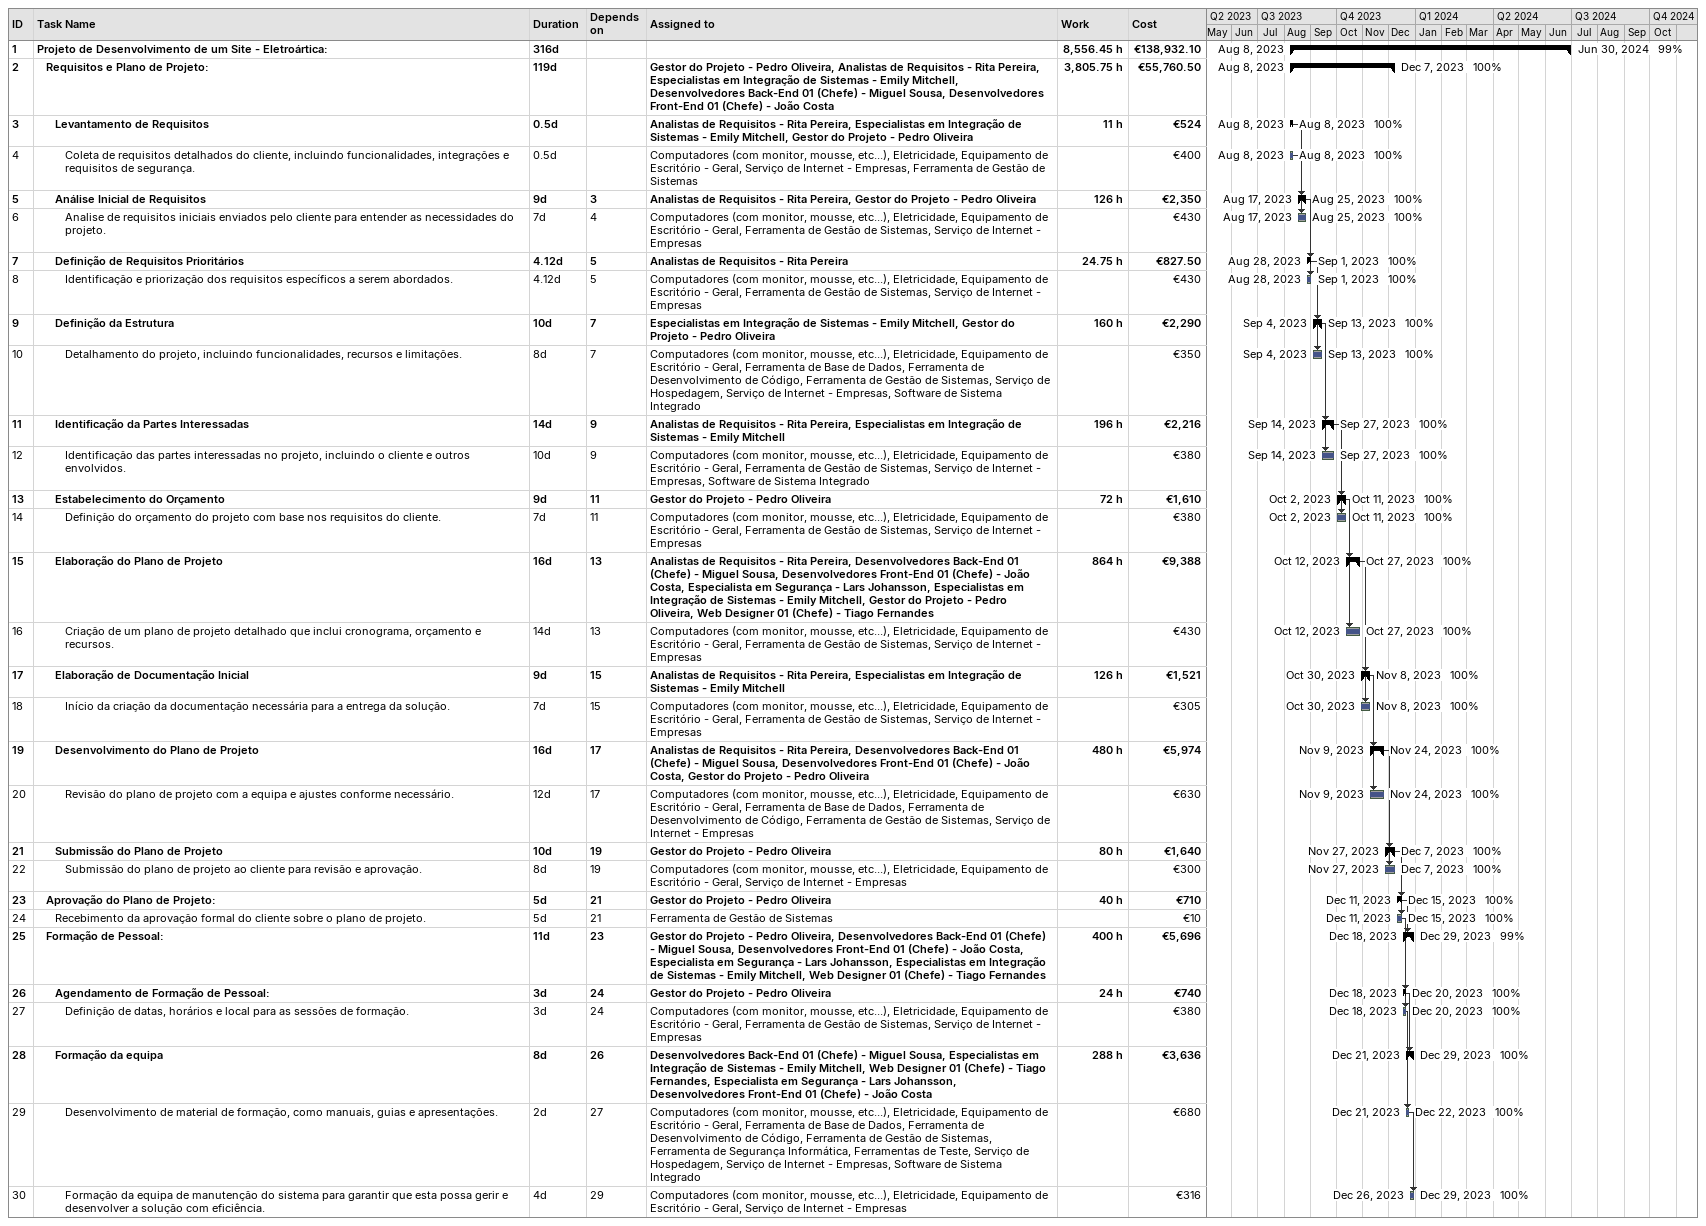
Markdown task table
| ID | Level | Task | Duration | Start | Finish | Predecessors | Resources | % complete | Work (h) | Cost (€) |
|---|---|---|---|---|---|---|---|---|---|---|
| 1 | 1 | **Projeto de Desenvolvimento de um Site - Eletroártica:** | 316d | 2023-08-08 | 2024-06-30 |  |  | 99 | 8556.45 | 138932.10 |
| 2 | 2 | **Requisitos e Plano de Projeto:** | 119d | 2023-08-08 | 2023-12-07 |  | Gestor do Projeto - Pedro Oliveira, Analistas de Requisitos - Rita Pereira, Especialistas em Integração de Sistemas - Emily Mitchell, Desenvolvedores Back-End 01 (Chefe) - Miguel Sousa, Desenvolvedores Front-End 01 (Chefe) - João Costa | 100 | 3805.75 | 55760.50 |
| 3 | 3 | **Levantamento de Requisitos** | 0.5d | 2023-08-08 | 2023-08-08 |  | Analistas de Requisitos - Rita Pereira, Especialistas em Integração de Sistemas - Emily Mitchell, Gestor do Projeto - Pedro Oliveira | 100 | 11 | 524 |
| 4 | 4 | Coleta de requisitos detalhados do cliente, incluindo funcionalidades, integrações e requisitos de segurança. | 0.5d | 2023-08-08 | 2023-08-08 |  | Computadores (com monitor, mousse, etc...), Eletricidade, Equipamento de Escritório - Geral, Serviço de Internet - Empresas, Ferramenta de Gestão de Sistemas | 100 |  | 400 |
| 5 | 3 | **Análise Inicial de Requisitos** | 9d | 2023-08-17 | 2023-08-25 | 3 | Analistas de Requisitos - Rita Pereira, Gestor do Projeto - Pedro Oliveira | 100 | 126 | 2350 |
| 6 | 4 | Analise de requisitos iniciais enviados pelo cliente para entender as necessidades do projeto. | 7d | 2023-08-17 | 2023-08-25 | 4 | Computadores (com monitor, mousse, etc...), Eletricidade, Equipamento de Escritório - Geral, Ferramenta de Gestão de Sistemas, Serviço de Internet - Empresas | 100 |  | 430 |
| 7 | 3 | **Definição de Requisitos Prioritários** | 4.12d | 2023-08-28 | 2023-09-01 | 5 | Analistas de Requisitos - Rita Pereira | 100 | 24.75 | 827.50 |
| 8 | 4 | Identificação e priorização dos requisitos específicos a serem abordados. | 4.12d | 2023-08-28 | 2023-09-01 | 5 | Computadores (com monitor, mousse, etc...), Eletricidade, Equipamento de Escritório - Geral, Ferramenta de Gestão de Sistemas, Serviço de Internet - Empresas | 100 |  | 430 |
| 9 | 3 | **Definição da Estrutura** | 10d | 2023-09-04 | 2023-09-13 | 7 | Especialistas em Integração de Sistemas - Emily Mitchell, Gestor do Projeto - Pedro Oliveira | 100 | 160 | 2290 |
| 10 | 4 | Detalhamento do projeto, incluindo funcionalidades, recursos e limitações. | 8d | 2023-09-04 | 2023-09-13 | 7 | Computadores (com monitor, mousse, etc...), Eletricidade, Equipamento de Escritório - Geral, Ferramenta de Base de Dados, Ferramenta de Desenvolvimento de Código, Ferramenta de Gestão de Sistemas, Serviço de Hospedagem, Serviço de Internet - Empresas, Software de Sistema Integrado | 100 |  | 350 |
| 11 | 3 | **Identificação da Partes Interessadas** | 14d | 2023-09-14 | 2023-09-27 | 9 | Analistas de Requisitos - Rita Pereira, Especialistas em Integração de Sistemas - Emily Mitchell | 100 | 196 | 2216 |
| 12 | 4 | Identificação das partes interessadas no projeto, incluindo o cliente e outros envolvidos. | 10d | 2023-09-14 | 2023-09-27 | 9 | Computadores (com monitor, mousse, etc...), Eletricidade, Equipamento de Escritório - Geral, Ferramenta de Gestão de Sistemas, Serviço de Internet - Empresas, Software de Sistema Integrado | 100 |  | 380 |
| 13 | 3 | **Estabelecimento do Orçamento** | 9d | 2023-10-02 | 2023-10-11 | 11 | Gestor do Projeto - Pedro Oliveira | 100 | 72 | 1610 |
| 14 | 4 | Definição do orçamento do projeto com base nos requisitos do cliente. | 7d | 2023-10-02 | 2023-10-11 | 11 | Computadores (com monitor, mousse, etc...), Eletricidade, Equipamento de Escritório - Geral, Ferramenta de Gestão de Sistemas, Serviço de Internet - Empresas | 100 |  | 380 |
| 15 | 3 | **Elaboração do Plano de Projeto** | 16d | 2023-10-12 | 2023-10-27 | 13 | Analistas de Requisitos - Rita Pereira, Desenvolvedores Back-End 01 (Chefe) - Miguel Sousa, Desenvolvedores Front-End 01 (Chefe) - João Costa, Especialista em Segurança - Lars Johansson, Especialistas em Integração de Sistemas - Emily Mitchell, Gestor do Projeto - Pedro Oliveira, Web Designer 01 (Chefe) - Tiago Fernandes | 100 | 864 | 9388 |
| 16 | 4 | Criação de um plano de projeto detalhado que inclui cronograma, orçamento e recursos. | 14d | 2023-10-12 | 2023-10-27 | 13 | Computadores (com monitor, mousse, etc...), Eletricidade, Equipamento de Escritório - Geral, Ferramenta de Gestão de Sistemas, Serviço de Internet - Empresas | 100 |  | 430 |
| 17 | 3 | **Elaboração de Documentação Inicial** | 9d | 2023-10-30 | 2023-11-08 | 15 | Analistas de Requisitos - Rita Pereira, Especialistas em Integração de Sistemas - Emily Mitchell | 100 | 126 | 1521 |
| 18 | 4 | Início da criação da documentação necessária para a entrega da solução. | 7d | 2023-10-30 | 2023-11-08 | 15 | Computadores (com monitor, mousse, etc...), Eletricidade, Equipamento de Escritório - Geral, Ferramenta de Gestão de Sistemas, Serviço de Internet - Empresas | 100 |  | 305 |
| 19 | 3 | **Desenvolvimento do Plano de Projeto** | 16d | 2023-11-09 | 2023-11-24 | 17 | Analistas de Requisitos - Rita Pereira, Desenvolvedores Back-End 01 (Chefe) - Miguel Sousa, Desenvolvedores Front-End 01 (Chefe) - João Costa, Gestor do Projeto - Pedro Oliveira | 100 | 480 | 5974 |
| 20 | 4 | Revisão do plano de projeto com a equipa e ajustes conforme necessário. | 12d | 2023-11-09 | 2023-11-24 | 17 | Computadores (com monitor, mousse, etc...), Eletricidade, Equipamento de Escritório - Geral, Ferramenta de Base de Dados, Ferramenta de Desenvolvimento de Código, Ferramenta de Gestão de Sistemas, Serviço de Internet - Empresas | 100 |  | 630 |
| 21 | 3 | **Submissão do Plano de Projeto** | 10d | 2023-11-27 | 2023-12-07 | 19 | Gestor do Projeto - Pedro Oliveira | 100 | 80 | 1640 |
| 22 | 4 | Submissão do plano de projeto ao cliente para revisão e aprovação. | 8d | 2023-11-27 | 2023-12-07 | 19 | Computadores (com monitor, mousse, etc...), Eletricidade, Equipamento de Escritório - Geral, Serviço de Internet - Empresas | 100 |  | 300 |
| 23 | 2 | **Aprovação do Plano de Projeto:** | 5d | 2023-12-11 | 2023-12-15 | 21 | Gestor do Projeto - Pedro Oliveira | 100 | 40 | 710 |
| 24 | 3 | Recebimento da aprovação formal do cliente sobre o plano de projeto. | 5d | 2023-12-11 | 2023-12-15 | 21 | Ferramenta de Gestão de Sistemas | 100 |  | 10 |
| 25 | 2 | **Formação de Pessoal:** | 11d | 2023-12-18 | 2023-12-29 | 23 | Gestor do Projeto - Pedro Oliveira, Desenvolvedores Back-End 01 (Chefe) - Miguel Sousa, Desenvolvedores Front-End 01 (Chefe) - João Costa, Especialista em Segurança - Lars Johansson, Especialistas em Integração de Sistemas - Emily Mitchell, Web Designer 01 (Chefe) - Tiago Fernandes | 99 | 400 | 5696 |
| 26 | 3 | **Agendamento de Formação de Pessoal:** | 3d | 2023-12-18 | 2023-12-20 | 24 | Gestor do Projeto - Pedro Oliveira | 100 | 24 | 740 |
| 27 | 4 | Definição de datas, horários e local para as sessões de formação. | 3d | 2023-12-18 | 2023-12-20 | 24 | Computadores (com monitor, mousse, etc...), Eletricidade, Equipamento de Escritório - Geral, Ferramenta de Gestão de Sistemas, Serviço de Internet - Empresas | 100 |  | 380 |
| 28 | 3 | **Formação da equipa** | 8d | 2023-12-21 | 2023-12-29 | 26 | Desenvolvedores Back-End 01 (Chefe) - Miguel Sousa, Especialistas em Integração de Sistemas - Emily Mitchell, Web Designer 01 (Chefe) - Tiago Fernandes, Especialista em Segurança - Lars Johansson, Desenvolvedores Front-End 01 (Chefe) - João Costa | 100 | 288 | 3636 |
| 29 | 4 | Desenvolvimento de material de formação, como manuais, guias e apresentações. | 2d | 2023-12-21 | 2023-12-22 | 27 | Computadores (com monitor, mousse, etc...), Eletricidade, Equipamento de Escritório - Geral, Ferramenta de Base de Dados, Ferramenta de Desenvolvimento de Código, Ferramenta de Gestão de Sistemas, Ferramenta de Segurança Informática, Ferramentas de Teste, Serviço de Hospedagem, Serviço de Internet - Empresas, Software de Sistema Integrado | 100 |  | 680 |
| 30 | 4 | Formação da equipa de manutenção do sistema para garantir que esta possa gerir e desenvolver a solução com eficiência. | 4d | 2023-12-26 | 2023-12-29 | 29 | Computadores (com monitor, mousse, etc...), Eletricidade, Equipamento de Escritório - Geral, Serviço de Internet - Empresas | 100 |  | 316 |
